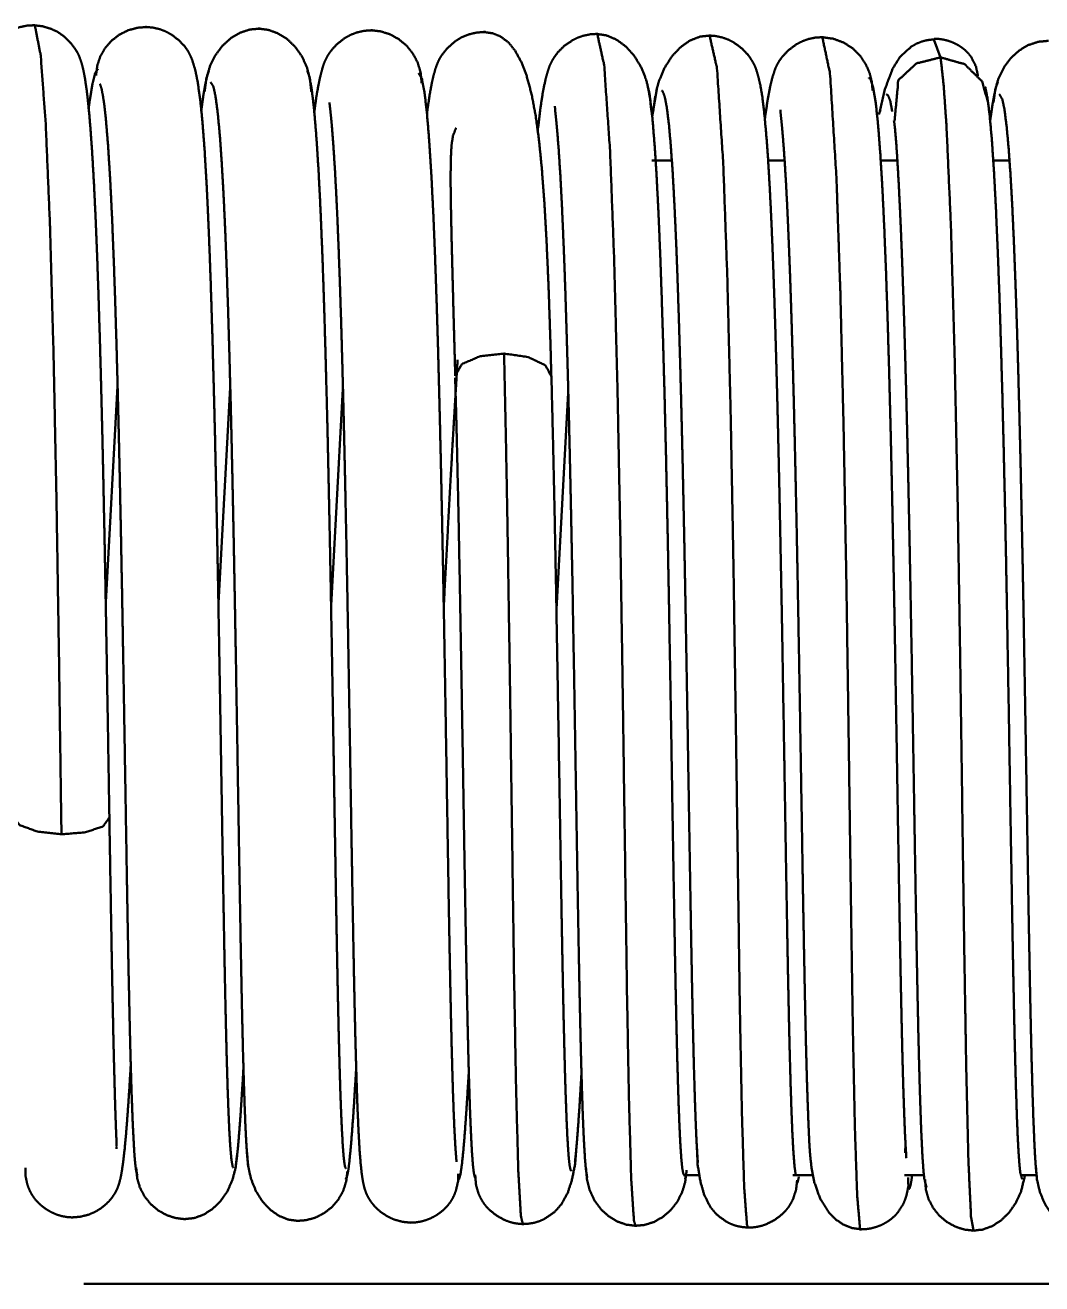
# Paper-space layout 'Layout1' of a CAD drawing. Header units: millimetres. Extents: x 69 to 348, y 30 to 269.
# Drawn here: x 195.44 to 201.75, y 243.12 to 250.94 of the extents above; entities that cross this region are included whole.
import ezdxf

# ---------------------------------------------------------------- set-up
doc = ezdxf.new("R2010")
doc.units = ezdxf.units.MM
doc.layers.add('170', color=7, linetype='Continuous', true_color=0xffffff)

psp = doc.layouts.get("Layout1")

# ---------------------------------------------------------------- linework, layer by layer
at = {"layer": '170', "color": 155, "linetype": 'Continuous', "lineweight": 50}
for p, q in [((201.1237, 250.7353), (201.0816, 250.846)), ((199.3629, 250.5503), (199.3319, 250.3677)), ((199.3499, 250.4939), (199.3373, 250.3956)), ((200.7509, 250.4046), (200.7381, 250.3806)), ((199.4536, 250.0941), (199.3292, 250.0941)), ((199.4536, 250.0941), (199.3292, 250.0941)), ((200.1544, 250.0941), (200.0523, 250.0941)), ((200.1544, 250.0941), (200.0523, 250.0941)), ((200.8551, 250.0941), (200.7515, 250.0941)), ((200.8551, 250.0941), (200.7515, 250.0941)), ((201.5508, 250.0941), (201.4497, 250.0941)), ((201.5508, 250.0941), (201.4497, 250.0941)), ((196.0114, 248.6934), (195.9375, 247.3535)), ((196.7115, 248.6857), (196.6376, 247.3466)), ((197.4115, 248.6781), (197.3372, 247.3327)), ((198.7369, 247.309), (198.811, 248.6526)), ((200.9031, 243.9327), (200.9052, 243.9881)), ((199.5266, 243.7941), (199.6281, 243.7941)), ((199.5266, 243.7941), (199.6281, 243.7941)), ((199.5367, 243.7691), (199.5438, 243.8014)), ((200.2057, 243.7941), (200.3324, 243.7941)), ((200.2057, 243.7941), (200.3324, 243.7941)), ((200.8989, 243.7941), (201.0205, 243.7941)), ((200.8989, 243.7941), (201.0205, 243.7941)), ((201.6231, 243.7941), (201.7201, 243.7941)), ((201.6231, 243.7941), (201.7201, 243.7941)), ((201.8022, 243.1199), (195.8022, 243.1199))]:
    psp.add_line(p, q, dxfattribs=at)
for points, knots in [([(195.4964, 250.935), (195.4484, 250.9322), (195.4031, 250.9228), (195.365, 250.9088), (195.3295, 250.8902), (195.2798, 250.8532), (195.2412, 250.8124), (195.2218, 250.7847), (195.2085, 250.7612), (195.2001, 250.7433), (195.1944, 250.7287), (195.1794, 250.6814), (195.1658, 250.6273), (195.1491, 250.5385), (195.1344, 250.4357), (195.1325, 250.4213)], [0, 0, 0.068253, 0.134098, 0.19171, 0.248719, 0.336845, 0.416674, 0.464732, 0.503055, 0.531141, 0.553391, 0.623983, 0.70328, 0.831667, 0.979384, 1, 1]), ([(195.9604, 246.0152), (195.9596, 246.0619), (195.9507, 246.604), (195.9408, 247.1814), (195.9354, 247.4811), (195.9296, 247.7795), (195.9234, 248.0831), (195.9168, 248.3801), (195.9096, 248.6767), (195.9019, 248.9615), (195.8934, 249.239), (195.8844, 249.4982), (195.875, 249.732), (195.8649, 249.944), (195.8555, 250.1102), (195.8455, 250.2589), (195.8365, 250.3704), (195.8268, 250.4691), (195.8182, 250.5398), (195.8089, 250.6025), (195.8011, 250.6454), (195.7919, 250.6843), (195.7845, 250.7094), (195.7756, 250.735), (195.7688, 250.7521), (195.7567, 250.7746), (195.7259, 250.8176), (195.6811, 250.8636), (195.6425, 250.8912), (195.5998, 250.9122), (195.5445, 250.9285), (195.4845, 250.9352)], [0, 0, 0.009153, 0.115421, 0.228594, 0.287355, 0.345834, 0.405364, 0.463579, 0.521732, 0.577567, 0.631985, 0.682814, 0.728668, 0.770281, 0.802897, 0.832104, 0.854024, 0.873466, 0.88743, 0.899856, 0.908406, 0.916227, 0.921363, 0.926664, 0.930288, 0.935293, 0.94565, 0.958239, 0.967544, 0.976854, 0.988171, 1, 1]), ([(195.6626, 245.911), (195.6474, 247.0037), (195.632, 247.9707), (195.6136, 248.8894), (195.5913, 249.6941), (195.5647, 250.3254), (195.5336, 250.7473), (195.4982, 250.9299), (195.4903, 250.9352)], [0, 0, 0.217067, 0.40918, 0.591702, 0.751624, 0.877139, 0.961174, 0.998122, 1, 1]), ([(196.1955, 250.924), (196.1345, 250.9192), (196.077, 250.9033), (196.0228, 250.8764), (195.974, 250.839), (195.934, 250.7932), (195.9038, 250.7407), (195.8851, 250.6837), (195.8773, 250.6218)], [0, 0, 0.125888, 0.248399, 0.37282, 0.499049, 0.624111, 0.748549, 0.871779, 1, 1]), ([(196.7313, 243.8399), (196.7264, 243.8465), (196.7191, 243.8857), (196.7121, 243.9593), (196.7061, 244.0573), (196.7003, 244.1825), (196.6953, 244.321), (196.6904, 244.4806), (196.6861, 244.6444), (196.6819, 244.8244), (196.6781, 245.0012), (196.6744, 245.1899), (196.6678, 245.556), (196.6619, 245.9049), (196.652, 246.5047), (196.6444, 246.9593), (196.6355, 247.4597), (196.63, 247.7516), (196.6241, 248.0397), (196.6169, 248.3637), (196.6092, 248.6771), (196.5999, 249.0152), (196.5899, 249.332), (196.5842, 249.4938), (196.5782, 249.6472), (196.5717, 249.7974), (196.5648, 249.9376), (196.5518, 250.1602), (196.5371, 250.3506), (196.5238, 250.478), (196.508, 250.5872), (196.4939, 250.6563), (196.4749, 250.7185), (196.4662, 250.7398), (196.4554, 250.7621), (196.4437, 250.7823), (196.426, 250.8063), (196.3915, 250.842), (196.3448, 250.8775), (196.3113, 250.8957), (196.2751, 250.9098), (196.2314, 250.9199), (196.1847, 250.9242)], [0, 0, 0.00113, 0.006625, 0.016789, 0.030303, 0.047541, 0.066614, 0.088579, 0.111122, 0.135896, 0.160228, 0.186189, 0.236563, 0.284572, 0.36711, 0.429662, 0.498524, 0.538693, 0.578339, 0.622929, 0.666058, 0.712593, 0.7562, 0.778465, 0.799589, 0.820275, 0.839585, 0.870272, 0.896545, 0.914164, 0.929342, 0.939043, 0.947998, 0.951154, 0.954569, 0.957783, 0.961891, 0.968721, 0.976786, 0.98203, 0.987382, 0.993555, 1, 1]), ([(196.8961, 250.9139), (196.832, 250.9081), (196.7712, 250.888), (196.7138, 250.8538), (196.6617, 250.8062), (196.6184, 250.7477), (196.5849, 250.6795), (196.5631, 250.6052), (196.5518, 250.5231)], [0, 0, 0.111976, 0.223408, 0.339524, 0.462339, 0.588903, 0.721137, 0.855745, 1, 1]), ([(197.2149, 250.5222), (197.2062, 250.6024), (197.1868, 250.6753), (197.1555, 250.7427), (197.1142, 250.8011), (197.0637, 250.8493), (197.0075, 250.8845), (196.9476, 250.9062), (196.8838, 250.9141)], [0, 0, 0.142418, 0.275725, 0.407097, 0.533479, 0.656748, 0.773854, 0.886516, 1, 1]), ([(197.5954, 250.9036), (197.5448, 250.9004), (197.497, 250.8898), (197.4578, 250.8746), (197.4212, 250.8543), (197.372, 250.8153), (197.335, 250.7742), (197.3186, 250.7499), (197.3074, 250.7291), (197.2929, 250.6965), (197.2843, 250.6699), (197.2722, 250.6245), (197.2604, 250.5715), (197.2465, 250.4929), (197.2341, 250.4042), (197.2331, 250.3961)], [0, 0, 0.072834, 0.143027, 0.203363, 0.263418, 0.353478, 0.432719, 0.474788, 0.508705, 0.559895, 0.600033, 0.667488, 0.745346, 0.859796, 0.988369, 1, 1]), ([(197.9003, 250.5755), (197.8936, 250.6412), (197.8758, 250.7017), (197.8464, 250.758), (197.807, 250.8072), (197.7585, 250.848), (197.7043, 250.8781), (197.6464, 250.8967), (197.5847, 250.9038)], [0, 0, 0.131149, 0.256205, 0.382177, 0.507461, 0.633148, 0.756112, 0.876721, 1, 1]), ([(198.2961, 250.8932), (198.2413, 250.8893), (198.1902, 250.8772), (198.1489, 250.86), (198.111, 250.8371), (198.0618, 250.7943), (198.0266, 250.7518), (198.0115, 250.7274), (198.0021, 250.7074), (197.9929, 250.685), (197.9857, 250.6642), (197.9737, 250.6216), (197.9629, 250.5739), (197.9498, 250.5023), (197.9377, 250.421), (197.9332, 250.3867)], [0, 0, 0.078801, 0.154214, 0.218424, 0.282065, 0.375658, 0.454819, 0.496093, 0.527762, 0.562592, 0.59416, 0.657687, 0.727867, 0.832379, 0.950371, 1, 1]), ([(198.7054, 248.7533), (198.7022, 248.8845), (198.6986, 249.0118), (198.6883, 249.314), (198.676, 249.5927), (198.6627, 249.8278), (198.6467, 250.0438), (198.629, 250.2209), (198.607, 250.3804), (198.5827, 250.5076), (198.5525, 250.6198), (198.5199, 250.7049), (198.4801, 250.7774), (198.4393, 250.8282), (198.3896, 250.8658), (198.3403, 250.8848), (198.2837, 250.8934)], [0, 0, 0.057375, 0.113001, 0.245183, 0.367081, 0.470007, 0.564654, 0.642453, 0.712818, 0.769409, 0.820204, 0.86005, 0.89617, 0.92465, 0.951919, 0.975004, 1, 1]), ([(198.995, 250.8811), (198.9499, 250.8788), (198.907, 250.8705), (198.8705, 250.8579), (198.8361, 250.8411), (198.7863, 250.8067), (198.7464, 250.7671), (198.7245, 250.7376), (198.7089, 250.7114), (198.6961, 250.6853), (198.6888, 250.6648), (198.6791, 250.6336), (198.6697, 250.5992), (198.6524, 250.516), (198.6381, 250.4204), (198.6205, 250.276)], [0, 0, 0.056686, 0.111567, 0.160133, 0.208214, 0.284282, 0.354848, 0.401035, 0.439317, 0.475831, 0.50316, 0.544269, 0.589002, 0.695723, 0.81714, 1, 1]), ([(199.3263, 250.4077), (199.3163, 250.5054), (199.2956, 250.5937), (199.263, 250.6751), (199.2203, 250.7451), (199.1683, 250.8028), (199.1108, 250.8451), (199.0492, 250.8714), (198.9839, 250.8813)], [0, 0, 0.153304, 0.294887, 0.431759, 0.559736, 0.680933, 0.792488, 0.896927, 1, 1]), ([(199.2284, 243.4798), (199.2186, 243.5128), (199.2018, 243.7726), (199.1877, 244.2646), (199.1751, 244.9539), (199.1499, 246.7415), (199.1351, 247.7113), (199.1173, 248.6436), (199.0959, 249.478), (199.0704, 250.155), (199.0337, 250.6874), (198.9909, 250.8809)], [0, 0, 0.004643, 0.039778, 0.106203, 0.199228, 0.440476, 0.57135, 0.697189, 0.809814, 0.901233, 0.973253, 1, 1]), ([(199.6956, 250.871), (199.6299, 250.8642), (199.5673, 250.84), (199.5083, 250.7989), (199.4544, 250.7415), (199.4093, 250.6707), (199.374, 250.5876), (199.3568, 250.5268)], [0, 0, 0.126833, 0.255458, 0.393481, 0.544619, 0.705539, 0.878751, 1, 1]), ([(200.2232, 243.7969), (200.2161, 243.8508), (200.2093, 243.9369), (200.2033, 244.0478), (200.1976, 244.1859), (200.1925, 244.3386), (200.1876, 244.5127), (200.1831, 244.6934), (200.1788, 244.891), (200.1748, 245.0886), (200.1709, 245.2987), (200.1636, 245.715), (200.1569, 246.1219), (200.1506, 246.5067), (200.1392, 247.1769), (200.1345, 247.4334), (200.1251, 247.9145), (200.1203, 248.1373), (200.1146, 248.3888), (200.1086, 248.6333), (200.1014, 248.9003), (200.0937, 249.1547), (200.0846, 249.4217), (200.0748, 249.6676), (200.0635, 249.9061), (200.0512, 250.1148), (200.0396, 250.2697), (200.027, 250.4023), (200.0163, 250.4895), (200.0032, 250.5662), (199.9919, 250.6146), (199.9785, 250.6591), (199.973, 250.6739), (199.9647, 250.6922), (199.9499, 250.7188), (199.9286, 250.7496), (199.8898, 250.7904), (199.841, 250.8265), (199.8072, 250.8443), (199.7709, 250.858), (199.7284, 250.8675), (199.6835, 250.8713)], [0, 0, 0.007496, 0.019389, 0.034691, 0.053744, 0.074797, 0.098792, 0.123692, 0.150928, 0.178161, 0.207113, 0.264473, 0.320553, 0.37357, 0.465931, 0.501275, 0.56757, 0.598273, 0.632937, 0.66664, 0.703435, 0.738513, 0.775323, 0.809218, 0.842119, 0.870922, 0.892333, 0.910675, 0.922787, 0.933509, 0.940351, 0.946753, 0.948936, 0.951702, 0.9559, 0.961055, 0.968813, 0.97718, 0.982446, 0.987779, 0.993787, 1, 1]), ([(199.9283, 243.4688), (199.9207, 243.4882), (199.9036, 243.7183), (199.8892, 244.1835), (199.8764, 244.8508), (199.8514, 246.6149), (199.8369, 247.5844), (199.8195, 248.5248), (199.7986, 249.3745), (199.7735, 250.0731), (199.7346, 250.6674), (199.6885, 250.8712)], [0, 0, 0.002807, 0.033936, 0.096733, 0.186776, 0.424789, 0.555602, 0.682485, 0.797153, 0.891467, 0.971813, 1, 1]), ([(200.3948, 250.861), (200.3469, 250.8582), (200.3015, 250.8488), (200.2634, 250.8349), (200.2279, 250.8163), (200.1783, 250.7795), (200.1397, 250.7387), (200.1206, 250.7114), (200.1074, 250.6881), (200.099, 250.6706), (200.0934, 250.6563), (200.0786, 250.6097), (200.0653, 250.5566), (200.0487, 250.4687), (200.0341, 250.367), (200.0318, 250.3485)], [0, 0, 0.068373, 0.134424, 0.192064, 0.249202, 0.337081, 0.417011, 0.46456, 0.502587, 0.530274, 0.552083, 0.621749, 0.699798, 0.827158, 0.973444, 1, 1]), ([(200.7011, 250.5288), (200.6964, 250.5835), (200.6833, 250.6364), (200.66, 250.6912), (200.6267, 250.7422), (200.5798, 250.7894), (200.524, 250.826), (200.4578, 250.8506), (200.3839, 250.8612)], [0, 0, 0.10785, 0.215193, 0.33234, 0.452187, 0.58289, 0.714295, 0.853151, 1, 1]), ([(200.6278, 243.4579), (200.6229, 243.4673), (200.6054, 243.6674), (200.5907, 244.1054), (200.5778, 244.7501), (200.5656, 245.5646), (200.5529, 246.4889), (200.5387, 247.4572), (200.5217, 248.4046), (200.5012, 249.2688), (200.4767, 249.9884), (200.4366, 250.6357), (200.3888, 250.8612)], [0, 0, 0.001426, 0.028529, 0.087647, 0.174633, 0.284518, 0.409217, 0.539858, 0.667681, 0.784295, 0.881423, 0.96891, 1, 1]), ([(201.0873, 250.8459), (201.0678, 250.8453), (201.0499, 250.8435), (201.0306, 250.8401), (201.0132, 250.8356), (200.9746, 250.8207), (200.9434, 250.8032), (200.8723, 250.7396), (200.8258, 250.6648), (200.7777, 250.5374), (200.7435, 250.3908), (200.7422, 250.3841)], [0, 0, 0.030964, 0.059543, 0.09077, 0.119295, 0.185097, 0.241906, 0.393475, 0.533435, 0.74983, 0.989157, 1, 1]), ([(201.3558, 250.6208), (201.3554, 250.624), (201.3429, 250.6797), (201.3135, 250.7378), (201.296, 250.7599), (201.273, 250.7823), (201.2613, 250.7919), (201.2481, 250.8013), (201.2348, 250.8097), (201.2201, 250.8178), (201.2053, 250.825), (201.1895, 250.8316), (201.1731, 250.8373), (201.1563, 250.8421), (201.1386, 250.846), (201.1211, 250.8488), (201.1024, 250.8506), (201.0841, 250.8511)], [0, 0, 0.008285, 0.154299, 0.320834, 0.392788, 0.475007, 0.513726, 0.555262, 0.595542, 0.63831, 0.68045, 0.724302, 0.768546, 0.813248, 0.859608, 0.905121, 0.953191, 1, 1]), ([(201.7947, 250.8381), (201.7308, 250.8322), (201.6701, 250.8123), (201.613, 250.7789), (201.5611, 250.7323), (201.518, 250.6753), (201.4847, 250.6087), (201.4631, 250.5362), (201.452, 250.4559)], [0, 0, 0.113314, 0.2259, 0.342758, 0.465837, 0.592033, 0.723466, 0.857, 1, 1]), ([(201.1237, 250.7353), (201.1236, 250.7353), (200.9736, 250.6976), (200.8613, 250.594), (200.8379, 250.3426)], [0, 0, 0.000111, 0.276352, 0.549182, 1, 1]), ([(201.417, 250.46), (201.3809, 250.5861), (201.2723, 250.6931), (201.1237, 250.7353)], [0, 0, 0.299496, 0.647339, 1, 1]), ([(201.1237, 250.7353), (201.1429, 250.559), (201.1605, 250.3039), (201.1876, 249.6898), (201.2103, 248.902), (201.2293, 247.9964), (201.2449, 247.0311), (201.2707, 245.1881), (201.2831, 244.4421), (201.2966, 243.879), (201.3124, 243.5389), (201.3279, 243.4497)], [0, 0, 0.02433, 0.059406, 0.143718, 0.251818, 0.376055, 0.508474, 0.761293, 0.863629, 0.940882, 0.98758, 1, 1]), ([(195.8907, 250.6643), (195.871, 250.6361), (195.8548, 250.5697), (195.8382, 250.4661), (195.8321, 250.4203)], [0, 0, 0.135345, 0.404638, 0.818182, 1, 1]), ([(196.578, 250.6493), (196.5669, 250.616), (196.5555, 250.5651), (196.5445, 250.5004), (196.5333, 250.4201), (196.5312, 250.4036)], [0, 0, 0.140161, 0.34804, 0.610329, 0.933634, 1, 1]), ([(197.4291, 243.8355), (197.4239, 243.8486), (197.4189, 243.8779), (197.4145, 243.9203), (197.4102, 243.9768), (197.4028, 244.1127), (197.3958, 244.2902), (197.3901, 244.4737), (197.3847, 244.6849), (197.3803, 244.8807), (197.3759, 245.0934), (197.3725, 245.2748), (197.3665, 245.6127), (197.3621, 245.8718), (197.3581, 246.116), (197.3528, 246.4432), (197.3454, 246.883), (197.3357, 247.4345), (197.3299, 247.7354), (197.3227, 248.0843), (197.3151, 248.424), (197.3056, 248.7994), (197.2954, 249.1528), (197.2895, 249.3355), (197.2833, 249.5091), (197.2764, 249.682), (197.2692, 249.8427), (197.2614, 249.9981), (197.2531, 250.1382), (197.244, 250.269), (197.2346, 250.3819), (197.2243, 250.4807), (197.2136, 250.5584), (197.202, 250.6163), (197.19, 250.6504)], [0, 0, 0.002065, 0.006422, 0.012678, 0.020971, 0.040919, 0.066946, 0.093853, 0.124804, 0.153507, 0.184682, 0.211269, 0.260797, 0.298771, 0.33455, 0.382502, 0.446955, 0.527787, 0.571881, 0.623021, 0.672818, 0.727847, 0.779643, 0.806436, 0.831892, 0.857246, 0.880811, 0.903621, 0.924184, 0.9434, 0.959993, 0.974556, 0.986043, 0.994702, 1, 1]), ([(195.9018, 250.5708), (195.9113, 250.5417), (195.9206, 250.4958), (195.9292, 250.4365), (195.9375, 250.3621), (195.9523, 250.1865), (195.9661, 249.9625), (195.9777, 249.7234), (195.9885, 249.4512), (195.9975, 249.1866), (196.0059, 248.9025), (196.0128, 248.6434), (196.0193, 248.374), (196.0246, 248.1406), (196.0296, 247.9023), (196.0335, 247.7063), (196.0402, 247.353), (196.046, 247.0216), (196.0527, 246.6282), (196.0604, 246.1567), (196.0693, 245.6258), (196.074, 245.3571), (196.0794, 245.0692), (196.085, 244.805), (196.0914, 244.539), (196.0981, 244.3096), (196.1061, 244.0999), (196.1146, 243.9417), (196.1195, 243.8793), (196.1246, 243.8335), (196.1302, 243.8041), (196.1361, 243.7935)], [0, 0, 0.004513, 0.011399, 0.020238, 0.031262, 0.057238, 0.0903, 0.125575, 0.165721, 0.204737, 0.246617, 0.284799, 0.324516, 0.358909, 0.394036, 0.42292, 0.474989, 0.523828, 0.581805, 0.651293, 0.72954, 0.76913, 0.81156, 0.850501, 0.88971, 0.923521, 0.954456, 0.977791, 0.987023, 0.993808, 0.998221, 1, 1]), ([(196.5881, 250.5819), (196.6059, 250.556), (196.6197, 250.4935), (196.6329, 250.3951), (196.6453, 250.2646), (196.6571, 250.102), (196.6681, 249.9113), (196.6785, 249.6918), (196.6882, 249.4487), (196.6972, 249.1826), (196.7056, 248.9004), (196.7135, 248.6019), (196.7209, 248.2946), (196.7278, 247.9769), (196.7342, 247.657), (196.7402, 247.3328), (196.7459, 247.0119), (196.7565, 246.3823), (196.7662, 245.7895), (196.7756, 245.2521), (196.7803, 245.0087), (196.7849, 244.7875), (196.7897, 244.5858), (196.7946, 244.4074), (196.7996, 244.2501), (196.8048, 244.1166), (196.8102, 244.0055), (196.8158, 243.9191), (196.8217, 243.8551)], [0, 0, 0.00465, 0.014158, 0.028888, 0.048338, 0.07254, 0.100886, 0.133501, 0.169601, 0.209113, 0.251016, 0.295322, 0.340944, 0.388101, 0.435585, 0.483715, 0.531343, 0.62478, 0.712774, 0.792537, 0.828662, 0.861505, 0.891444, 0.917927, 0.941286, 0.961112, 0.97762, 0.990466, 1, 1]), ([(198.1169, 243.8772), (198.1123, 243.9311), (198.1078, 243.9992), (198.1033, 244.0867), (198.0989, 244.1897), (198.0945, 244.314), (198.0903, 244.4543), (198.0859, 244.6179), (198.0817, 244.7979), (198.0774, 245.0032), (198.0731, 245.2237), (198.0687, 245.4692), (198.0596, 246.0085), (198.0497, 246.6094), (198.0386, 247.2558), (198.0325, 247.5861), (198.0257, 247.9261), (198.0186, 248.2587), (198.0106, 248.5932), (198.0022, 248.9131), (197.9928, 249.2251), (197.9828, 249.5136), (197.9716, 249.7825), (197.9597, 250.0184), (197.9465, 250.2252), (197.9326, 250.3922), (197.9173, 250.5214), (197.9012, 250.6036), (197.8805, 250.6369)], [0, 0, 0.007993, 0.018079, 0.031018, 0.046236, 0.064609, 0.08533, 0.109506, 0.136098, 0.166414, 0.198988, 0.235246, 0.314903, 0.403647, 0.499118, 0.547916, 0.598129, 0.647256, 0.696673, 0.743928, 0.790034, 0.832652, 0.8724, 0.907281, 0.93789, 0.962637, 0.981842, 0.99421, 1, 1]), ([(200.9109, 243.9002), (200.9065, 243.972), (200.9022, 244.0575), (200.8979, 244.1629), (200.8937, 244.2831), (200.8895, 244.4248), (200.8854, 244.5818), (200.8812, 244.762), (200.877, 244.9575), (200.8727, 245.1776), (200.8685, 245.4115), (200.8596, 245.9379), (200.8499, 246.5256), (200.8391, 247.1593), (200.833, 247.4905), (200.8265, 247.8187), (200.8194, 248.1537), (200.8118, 248.4788), (200.8034, 248.803), (200.7944, 249.1098), (200.7845, 249.4057), (200.7738, 249.6752), (200.762, 249.9221), (200.7493, 250.1337), (200.7355, 250.3137), (200.7208, 250.4524), (200.7047, 250.5508), (200.6879, 250.6012), (200.6777, 250.6075)], [0, 0, 0.010702, 0.023444, 0.039134, 0.05703, 0.078129, 0.101484, 0.128308, 0.1574, 0.190162, 0.224971, 0.303301, 0.390762, 0.485062, 0.534351, 0.583193, 0.633063, 0.681446, 0.729689, 0.775366, 0.819415, 0.859547, 0.896324, 0.927866, 0.954734, 0.975478, 0.990317, 0.998223, 1, 1]), ([(201.4793, 250.5799), (201.4682, 250.5511), (201.4569, 250.5042), (201.4459, 250.4425), (201.4347, 250.3649), (201.431, 250.3358)], [0, 0, 0.123553, 0.317107, 0.568125, 0.882562, 1, 1]), ([(199.531, 243.7941), (199.5245, 243.8063), (199.5186, 243.8412), (199.513, 243.8985), (199.5075, 243.9803), (199.5022, 244.0841), (199.4971, 244.2127), (199.4922, 244.3624), (199.4873, 244.5368), (199.4826, 244.7313), (199.4779, 244.9503), (199.4732, 245.1877), (199.4685, 245.4487), (199.4588, 246.0208), (199.4485, 246.6483), (199.4371, 247.3105), (199.4308, 247.6451), (199.424, 247.9826), (199.4168, 248.3119), (199.4089, 248.6375), (199.4004, 248.9479), (199.3913, 249.2463), (199.3815, 249.5223), (199.3708, 249.777), (199.3594, 250.0011), (199.347, 250.1953), (199.3339, 250.3525), (199.3197, 250.4741), (199.3049, 250.5561)], [0, 0, 0.002033, 0.007266, 0.015777, 0.027886, 0.043243, 0.062253, 0.084371, 0.110142, 0.138886, 0.171235, 0.206316, 0.24488, 0.329397, 0.422103, 0.519926, 0.56936, 0.619234, 0.667889, 0.715994, 0.761854, 0.805962, 0.84676, 0.884416, 0.917564, 0.946302, 0.969601, 0.987681, 1, 1]), ([(199.3889, 250.5294), (199.3955, 250.5266), (199.4096, 250.4932), (199.4231, 250.4234), (199.4359, 250.3203), (199.448, 250.1841), (199.4595, 250.0183), (199.4702, 249.8222), (199.4803, 249.6003), (199.4898, 249.3532), (199.4985, 249.0874), (199.5068, 248.8031), (199.5145, 248.5072), (199.5217, 248.1987), (199.5284, 247.8852), (199.5348, 247.5648), (199.5407, 247.2452), (199.5516, 246.6105), (199.5615, 246.0033), (199.571, 245.4431), (199.5756, 245.1853), (199.5802, 244.9481), (199.5849, 244.7288), (199.5896, 244.5318), (199.5945, 244.3547), (199.5995, 244.2008), (199.6046, 244.0683), (199.61, 243.9602), (199.6155, 243.8737)], [0, 0, 0.001078, 0.006517, 0.017174, 0.032751, 0.05326, 0.07818, 0.107639, 0.14095, 0.178026, 0.217909, 0.260566, 0.304949, 0.351236, 0.398256, 0.446316, 0.494257, 0.589443, 0.680513, 0.764537, 0.803202, 0.838789, 0.871679, 0.901232, 0.927793, 0.950895, 0.970774, 0.987006, 1, 1]), ([(200.7883, 250.5046), (200.7975, 250.4989), (200.8106, 250.4647), (200.8232, 250.3997)], [0, 0, 0.095398, 0.417518, 1, 1]), ([(201.4162, 250.4603), (201.4133, 250.4845), (201.4104, 250.5059), (201.4011, 250.5526)], [0, 0, 0.261152, 0.491502, 1, 1]), ([(201.6303, 243.7692), (201.619, 243.8071), (201.6132, 243.8614), (201.6077, 243.9391), (201.6023, 244.0426), (201.5972, 244.1686), (201.5922, 244.3205), (201.5873, 244.4935), (201.5825, 244.6916), (201.5778, 244.9095), (201.573, 245.1517), (201.5683, 245.4113), (201.5584, 245.9894), (201.5479, 246.6259), (201.5362, 247.2982), (201.5297, 247.6418), (201.5228, 247.9805), (201.5152, 248.3184), (201.5071, 248.6439), (201.4982, 248.9614), (201.4888, 249.2594), (201.4784, 249.5407), (201.4674, 249.795), (201.4554, 250.0227), (201.4426, 250.215), (201.4287, 250.3722), (201.414, 250.4897)], [0, 0, 0.00588, 0.013995, 0.025568, 0.040978, 0.059735, 0.082321, 0.108044, 0.137513, 0.169912, 0.205917, 0.244522, 0.330476, 0.4251, 0.525066, 0.57615, 0.626509, 0.67676, 0.725158, 0.772375, 0.816699, 0.858549, 0.896387, 0.930291, 0.958938, 0.982392, 1, 1]), ([(201.487, 250.5078), (201.5066, 250.4766), (201.5204, 250.4109), (201.5335, 250.3098), (201.5459, 250.1763), (201.5576, 250.0098), (201.5686, 249.8141), (201.5789, 249.5899), (201.5884, 249.3432), (201.5975, 249.0745), (201.6058, 248.7908), (201.6137, 248.491), (201.621, 248.1829), (201.6278, 247.8644), (201.6342, 247.5435), (201.6402, 247.2187), (201.6512, 246.5779), (201.6613, 245.9653), (201.6708, 245.4015), (201.6754, 245.145), (201.6801, 244.9051), (201.6848, 244.6866), (201.6896, 244.4873), (201.6945, 244.311), (201.6996, 244.1555), (201.7048, 244.0242), (201.7102, 243.9158), (201.7159, 243.833), (201.7218, 243.7734)], [0, 0, 0.005465, 0.015411, 0.030533, 0.0504, 0.075142, 0.104199, 0.137473, 0.174071, 0.213915, 0.255994, 0.300448, 0.346138, 0.393351, 0.440934, 0.489095, 0.584087, 0.67492, 0.758499, 0.796531, 0.832103, 0.864502, 0.894045, 0.920195, 0.943256, 0.962734, 0.978823, 0.991123, 1, 1]), ([(197.3286, 250.4547), (197.3283, 250.4467), (197.3299, 250.4307), (197.3327, 250.4073), (197.3368, 250.3681), (197.3414, 250.3193), (197.3473, 250.2472), (197.3535, 250.1621), (197.3609, 250.0457), (197.3682, 249.9128), (197.3764, 249.7397), (197.3844, 249.5469), (197.3923, 249.33), (197.3998, 249.0965), (197.4063, 248.8708), (197.4125, 248.6349), (197.4178, 248.4143), (197.4229, 248.1876), (197.4273, 247.9815), (197.4352, 247.5869), (197.444, 247.1053), (197.4535, 246.544), (197.4635, 245.9349), (197.4692, 245.6022), (197.476, 245.2272), (197.4798, 245.0323), (197.4837, 244.8483), (197.4881, 244.6598), (197.4927, 244.4868), (197.4974, 244.3317), (197.5024, 244.1923), (197.5085, 244.0559), (197.5154, 243.9391), (197.5216, 243.8625), (197.5288, 243.7971), (197.5348, 243.7574), (197.5431, 243.7203), (197.5482, 243.703), (197.5549, 243.6845), (197.5576, 243.6781), (197.5614, 243.6699), (197.5667, 243.6596), (197.5737, 243.6473), (197.5861, 243.6286), (197.601, 243.6095), (197.624, 243.5852), (197.6502, 243.563), (197.6872, 243.5387), (197.7276, 243.5197), (197.7792, 243.5052), (197.8343, 243.4995)], [0, 0, 0.001114, 0.003377, 0.006669, 0.012195, 0.019067, 0.029214, 0.041175, 0.057531, 0.076204, 0.100503, 0.12755, 0.157991, 0.19075, 0.222401, 0.255494, 0.286428, 0.318231, 0.347128, 0.402465, 0.470008, 0.548723, 0.634143, 0.680795, 0.733388, 0.760722, 0.786529, 0.81296, 0.837225, 0.85899, 0.878543, 0.897688, 0.914089, 0.924874, 0.934099, 0.939729, 0.945052, 0.947589, 0.95035, 0.951318, 0.952584, 0.954212, 0.956198, 0.959339, 0.962742, 0.967427, 0.972249, 0.978455, 0.984711, 0.992223, 1, 1]), ([(198.7279, 250.4318), (198.7297, 250.4029), (198.735, 250.352), (198.742, 250.2797), (198.7518, 250.156), (198.7616, 250.0015), (198.7726, 249.7903), (198.7831, 249.5461), (198.7921, 249.2979), (198.8006, 249.029), (198.8079, 248.7737), (198.8147, 248.5059), (198.8205, 248.2627), (198.826, 248.0128), (198.8305, 247.7931), (198.8349, 247.5706), (198.8443, 247.0507), (198.8556, 246.3813), (198.8618, 246.0014), (198.8685, 245.6026), (198.8757, 245.1981), (198.8796, 244.9954), (198.8836, 244.8055), (198.8879, 244.616), (198.8924, 244.4434), (198.8973, 244.2779), (198.9024, 244.1335), (198.9082, 244.0042), (198.9142, 243.902), (198.921, 243.8251), (198.9283, 243.7802)], [0, 0, 0.00435, 0.012046, 0.022952, 0.041593, 0.06485, 0.096625, 0.133354, 0.17066, 0.211089, 0.249458, 0.2897, 0.326247, 0.363808, 0.396817, 0.430261, 0.508374, 0.608957, 0.666044, 0.725964, 0.78674, 0.817201, 0.845747, 0.874217, 0.900166, 0.925043, 0.946742, 0.966186, 0.981564, 0.993168, 1, 1]), ([(200.1291, 250.409), (200.1286, 250.4029), (200.1296, 250.3903), (200.1316, 250.3721), (200.1349, 250.3416), (200.1386, 250.3036), (200.1434, 250.2481), (200.1486, 250.1826), (200.1548, 250.0939), (200.1611, 249.9925), (200.1682, 249.8614), (200.1752, 249.7151), (200.1826, 249.5385), (200.1898, 249.3465), (200.1962, 249.1528), (200.2024, 248.9483), (200.2078, 248.7515), (200.2131, 248.5474), (200.2217, 248.1785), (200.2299, 247.795), (200.2359, 247.4829), (200.2461, 246.9139), (200.2551, 246.3774), (200.2649, 245.7824), (200.27, 245.4793), (200.2758, 245.1613), (200.2815, 244.8676), (200.2871, 244.617), (200.2931, 244.3916), (200.2992, 244.2095), (200.3054, 244.0521), (200.3086, 243.9867), (200.313, 243.9212), (200.3221, 243.8379), (200.3389, 243.7518), (200.3752, 243.6497), (200.4305, 243.5615), (200.4716, 243.52), (200.5181, 243.4881), (200.5735, 243.4663), (200.634, 243.4578)], [0, 0, 0.000861, 0.002641, 0.005226, 0.009529, 0.014906, 0.022741, 0.03197, 0.044486, 0.058765, 0.077228, 0.097833, 0.122691, 0.149712, 0.176968, 0.205731, 0.233418, 0.262139, 0.314024, 0.367968, 0.411874, 0.491894, 0.567365, 0.651046, 0.693679, 0.738403, 0.779715, 0.814965, 0.846676, 0.8723, 0.894451, 0.903659, 0.912892, 0.924679, 0.937011, 0.952247, 0.966886, 0.97511, 0.983035, 0.991405, 1, 1]), ([(200.8337, 250.342), (200.836, 250.3296), (200.8383, 250.3129), (200.8471, 250.2173), (200.8563, 250.0784), (200.8655, 249.9124), (200.8746, 249.72), (200.8835, 249.5005), (200.8922, 249.2568), (200.9004, 248.9941), (200.9083, 248.7136), (200.9157, 248.4224), (200.9228, 248.119), (200.9288, 247.8316), (200.9346, 247.5387), (200.9442, 247.0079), (200.9521, 246.5416), (200.9586, 246.1467), (200.9639, 245.8242), (200.9703, 245.4499), (200.9749, 245.1918), (200.9796, 244.9496), (200.9825, 244.8081), (200.9855, 244.6738), (200.9889, 244.5309), (200.9925, 244.398), (200.9965, 244.2622), (201.0006, 244.14), (201.0054, 244.0219), (201.0104, 243.9221), (201.0161, 243.8353), (201.0221, 243.7725), (201.036, 243.7204)], [0, 0, 0.001902, 0.004449, 0.018933, 0.039939, 0.065027, 0.094092, 0.127228, 0.164037, 0.203691, 0.24603, 0.289979, 0.335782, 0.379159, 0.423359, 0.503476, 0.573845, 0.633434, 0.682113, 0.738589, 0.777549, 0.814102, 0.835457, 0.855729, 0.877291, 0.897351, 0.917855, 0.936305, 0.954145, 0.969217, 0.982339, 0.991861, 1, 1]), ([(198.1145, 250.2977), (198.0946, 250.2498), (198.0858, 250.1893), (198.0813, 250.1098), (198.0797, 249.9893), (198.0812, 249.8428), (198.0854, 249.6385), (198.0913, 249.4038), (198.0993, 249.0992), (198.1087, 248.7583)], [0, 0, 0.033538, 0.073132, 0.124676, 0.202763, 0.297619, 0.429932, 0.581886, 0.779204, 1, 1]), ([(198.1233, 248.8582), (198.0797, 248.12), (198.037, 247.3201)], [0, 0, 0.48003, 1, 1]), ([(198.4119, 248.8959), (198.4119, 248.8959), (198.2619, 248.8792), (198.1499, 248.8307), (198.1086, 248.7577)], [0, 0, 0.000058, 0.422994, 0.764998, 1, 1]), ([(198.7061, 248.7533), (198.6694, 248.8229), (198.5607, 248.8747), (198.4119, 248.8959)], [0, 0, 0.225217, 0.569951, 1, 1]), ([(198.5286, 243.4908), (198.5165, 243.5411), (198.5001, 243.8303), (198.4862, 244.3486), (198.4737, 245.0592), (198.4483, 246.8687), (198.4332, 247.8375), (198.4232, 248.3802), (198.4119, 248.8959)], [0, 0, 0.009551, 0.063124, 0.159005, 0.290424, 0.625073, 0.804246, 0.904613, 1, 1]), ([(198.1082, 248.7445), (198.1132, 248.5698), (198.1179, 248.3887), (198.1278, 247.9529), (198.1366, 247.4961), (198.153, 246.5577), (198.168, 245.6463), (198.1755, 245.2264), (198.1792, 245.0296), (198.1831, 244.8444), (198.187, 244.6697), (198.191, 244.5084), (198.1952, 244.3596), (198.1995, 244.2259), (198.204, 244.107), (198.2087, 244.0049), (198.2136, 243.92), (198.2188, 243.854), (198.2243, 243.8075), (198.2301, 243.7813), (198.235, 243.7749)], [0, 0, 0.03514, 0.071575, 0.159213, 0.251072, 0.439759, 0.623022, 0.707467, 0.747043, 0.78428, 0.819423, 0.851862, 0.881796, 0.908687, 0.932613, 0.953148, 0.970262, 0.983569, 0.992977, 0.998369, 1, 1]), ([(198.8298, 243.8208), (198.8255, 243.8258), (198.82, 243.8497), (198.8147, 243.8934), (198.8098, 243.9561), (198.805, 244.0373), (198.8005, 244.1352), (198.7962, 244.2497), (198.792, 244.3788), (198.788, 244.5228), (198.7841, 244.6793), (198.7802, 244.8491), (198.7765, 245.0294), (198.7728, 245.2214), (198.7692, 245.4221), (198.7619, 245.8482), (198.7508, 246.5251), (198.7347, 247.4547), (198.7259, 247.9099), (198.7164, 248.3405), (198.7061, 248.7572)], [0, 0, 0.001329, 0.006297, 0.015206, 0.02794, 0.044399, 0.064244, 0.087427, 0.113578, 0.142736, 0.174427, 0.208799, 0.245312, 0.284172, 0.324806, 0.411076, 0.548096, 0.736284, 0.828455, 0.915637, 1, 1]), ([(195.6626, 245.911), (195.6626, 245.911), (195.5131, 245.928), (195.4023, 245.9685), (195.3629, 246.0225)], [0, 0, 0.000123, 0.448789, 0.800509, 1, 1]), ([(195.9603, 246.0151), (195.9218, 245.9607), (195.8118, 245.9235), (195.6626, 245.911)], [0, 0, 0.200407, 0.54965, 1, 1]), ([(196.0048, 243.9588), (196.0056, 243.9738), (196.004, 244.0175), (196.0012, 244.0852), (195.9992, 244.1413), (195.997, 244.2062), (195.9944, 244.2923), (195.9917, 244.3894), (195.9885, 244.5127), (195.9853, 244.6491), (195.9817, 244.8168), (195.978, 244.9996), (195.9739, 245.2189), (195.9651, 245.7257), (195.9603, 246.014)], [0, 0, 0.007311, 0.02858, 0.06151, 0.088848, 0.120439, 0.162329, 0.209567, 0.269586, 0.335949, 0.417536, 0.506463, 0.613178, 0.85976, 1, 1]), ([(195.7233, 243.5321), (195.7787, 243.5362), (195.8306, 243.5491), (195.8715, 243.5669), (195.9092, 243.59), (195.9362, 243.6115), (195.9598, 243.635), (195.9755, 243.6539), (195.9884, 243.6721), (195.9958, 243.6842), (196.0015, 243.6946), (196.0088, 243.7095), (196.013, 243.7201), (196.0173, 243.7323), (196.0214, 243.7449), (196.0309, 243.7817), (196.0379, 243.8205), (196.0469, 243.8836), (196.0553, 243.9578), (196.0655, 244.0696), (196.0754, 244.2003), (196.0843, 244.3335), (196.0934, 244.4822), (196.0935, 244.4836)], [0, 0, 0.048848, 0.095943, 0.135269, 0.174197, 0.204514, 0.233918, 0.255502, 0.275139, 0.287651, 0.298045, 0.312663, 0.322686, 0.334134, 0.345794, 0.379194, 0.413912, 0.470103, 0.535798, 0.63468, 0.750024, 0.867576, 0.998724, 1, 1]), ([(196.7442, 243.8429), (196.7503, 243.8858), (196.7567, 243.9433), (196.7636, 244.0198), (196.7709, 244.1121), (196.7789, 244.2257), (196.7872, 244.356), (196.7931, 244.4564)], [0, 0, 0.070441, 0.164354, 0.289105, 0.439595, 0.624623, 0.836692, 1, 1]), ([(197.4284, 243.7697), (197.4392, 243.7958), (197.4452, 243.8305), (197.4513, 243.8794), (197.463, 244.0019), (197.4754, 244.167), (197.4933, 244.4519)], [0, 0, 0.041151, 0.092448, 0.164192, 0.343301, 0.584403, 1, 1]), ([(198.1295, 243.7666), (198.132, 243.7679), (198.1409, 243.7968), (198.1504, 243.8622), (198.1597, 243.9541), (198.1695, 244.0747), (198.179, 244.2101), (198.1889, 244.368), (198.1929, 244.4353)], [0, 0, 0.004212, 0.049059, 0.147194, 0.284151, 0.463826, 0.665121, 0.900007, 1, 1]), ([(198.8524, 243.8757), (198.8589, 243.9384), (198.8656, 244.0153), (198.8729, 244.1118), (198.8805, 244.2241), (198.8927, 244.4223)], [0, 0, 0.114908, 0.255844, 0.432472, 0.637729, 1, 1]), ([(196.4232, 243.5212), (196.4854, 243.5278), (196.5443, 243.5487), (196.5997, 243.5837), (196.65, 243.6322), (196.6915, 243.6916), (196.7234, 243.7608), (196.7436, 243.8359), (196.7534, 243.9191)], [0, 0, 0.109571, 0.219063, 0.334048, 0.456484, 0.583453, 0.71687, 0.853295, 1, 1]), ([(196.8151, 243.9383), (196.8225, 243.85), (196.8406, 243.7699), (196.8706, 243.6961), (196.9105, 243.6324), (196.9595, 243.5801), (197.0141, 243.5418), (197.0725, 243.5184), (197.1347, 243.5102)], [0, 0, 0.150335, 0.289553, 0.424679, 0.552144, 0.67378, 0.786846, 0.893626, 1, 1]), ([(198.523, 243.491), (198.5614, 243.493), (198.5957, 243.4982), (198.6316, 243.5087), (198.6624, 243.5225), (198.7254, 243.5654), (198.7686, 243.6143), (198.8075, 243.6854), (198.8325, 243.7612), (198.8535, 243.863), (198.8614, 243.9716)], [0, 0, 0.058233, 0.110886, 0.167608, 0.218784, 0.334368, 0.433242, 0.556222, 0.677305, 0.834827, 1, 1]), ([(199.6096, 243.9746), (199.6143, 243.8593), (199.6324, 243.752), (199.6552, 243.6729), (199.6921, 243.599), (199.7337, 243.5487), (199.7956, 243.5039), (199.8259, 243.4894), (199.8616, 243.4779), (199.8957, 243.4718), (199.934, 243.4688)], [0, 0, 0.17095, 0.332251, 0.454151, 0.576566, 0.67322, 0.786445, 0.836244, 0.891733, 0.943044, 1, 1]), ([(195.4389, 243.8409), (195.4387, 243.7935), (195.4496, 243.7414), (195.4579, 243.7166), (195.4691, 243.6913), (195.4831, 243.6672), (195.5003, 243.6436), (195.5206, 243.6213), (195.5437, 243.6006), (195.57, 243.5815), (195.5984, 243.5652), (195.6302, 243.5511), (195.6629, 243.5408), (195.6987, 243.5341), (195.7348, 243.532)], [0, 0, 0.098943, 0.209844, 0.26438, 0.322049, 0.380225, 0.44112, 0.503991, 0.568472, 0.636327, 0.704514, 0.777116, 0.848587, 0.924586, 1, 1]), ([(196.127, 243.8424), (196.1328, 243.7781), (196.1496, 243.7187), (196.1781, 243.6636), (196.2165, 243.6153), (196.264, 243.5753), (196.3171, 243.5459), (196.3739, 243.5278), (196.4345, 243.521)], [0, 0, 0.131027, 0.256, 0.381663, 0.506879, 0.632553, 0.755581, 0.876355, 1, 1]), ([(198.9207, 243.8389), (198.9274, 243.7658), (198.9448, 243.699), (198.974, 243.6372), (199.0132, 243.5836), (199.0614, 243.5393), (199.1152, 243.5069), (199.1728, 243.487), (199.2342, 243.4798)], [0, 0, 0.138999, 0.269576, 0.399019, 0.524772, 0.648723, 0.767648, 0.883084, 1, 1]), ([(201.715, 243.8528), (201.7224, 243.7671), (201.7404, 243.6894), (201.7703, 243.6179), (201.8101, 243.5564), (201.859, 243.5059), (201.9135, 243.4691), (201.9718, 243.4465), (202.0339, 243.4386)], [0, 0, 0.148937, 0.286885, 0.42101, 0.547875, 0.669645, 0.783471, 0.891754, 1, 1]), ([(197.1232, 243.5104), (197.1839, 243.5153), (197.241, 243.5315), (197.2949, 243.5591), (197.3434, 243.5971), (197.3831, 243.6437), (197.4131, 243.6973), (197.4315, 243.7553), (197.4391, 243.8185)], [0, 0, 0.124411, 0.245745, 0.369284, 0.495142, 0.620286, 0.745559, 0.869929, 1, 1]), ([(197.8231, 243.4996), (197.8592, 243.5007), (197.8952, 243.5064), (197.9282, 243.5158), (197.9604, 243.5289), (197.9893, 243.5444), (198.016, 243.5626), (198.0398, 243.5827), (198.0604, 243.6043), (198.0785, 243.6276), (198.0929, 243.6512), (198.1048, 243.6765), (198.1136, 243.7012), (198.1261, 243.7549), (198.1266, 243.8034)], [0, 0, 0.07488, 0.150406, 0.221432, 0.293383, 0.361412, 0.428311, 0.492779, 0.554618, 0.615667, 0.672939, 0.730942, 0.785267, 0.899456, 1, 1]), ([(198.2328, 243.7957), (198.2377, 243.7354), (198.2539, 243.6789), (198.2663, 243.652), (198.2814, 243.6264), (198.2991, 243.6026), (198.3193, 243.5807), (198.3657, 243.543), (198.4183, 243.5146), (198.4464, 243.5043), (198.4752, 243.4968), (198.5044, 243.4923), (198.5342, 243.4908)], [0, 0, 0.126852, 0.250172, 0.312296, 0.374596, 0.436998, 0.499415, 0.624807, 0.750228, 0.812973, 0.875462, 0.937483, 1, 1]), ([(199.2227, 243.4799), (199.2841, 243.4854), (199.3422, 243.5035), (199.3969, 243.5341), (199.4463, 243.5764), (199.487, 243.6282), (199.518, 243.6882), (199.5373, 243.7532), (199.546, 243.8247)], [0, 0, 0.117894, 0.234095, 0.35376, 0.478034, 0.603803, 0.732746, 0.862329, 1, 1]), ([(199.9229, 243.469), (199.9527, 243.4696), (199.9819, 243.4732), (200.011, 243.4798), (200.0392, 243.4893), (200.0926, 243.5161), (200.14, 243.5523), (200.1608, 243.5736), (200.1792, 243.5969), (200.195, 243.622), (200.2081, 243.6485), (200.226, 243.7045), (200.2325, 243.7645)], [0, 0, 0.062537, 0.124523, 0.187004, 0.249697, 0.375192, 0.500539, 0.562961, 0.625366, 0.687669, 0.749767, 0.873158, 1, 1]), ([(200.23, 243.7434), (200.2348, 243.7487), (200.2431, 243.7836)], [0, 0, 0.166595, 1, 1]), ([(200.6224, 243.458), (200.6586, 243.459), (200.6945, 243.4648), (200.7277, 243.4742), (200.7595, 243.4871), (200.7888, 243.503), (200.8148, 243.521), (200.8389, 243.5418), (200.8588, 243.5631), (200.8921, 243.6149), (200.9106, 243.6645), (200.9236, 243.7255), (200.9218, 243.7811)], [0, 0, 0.07233, 0.145205, 0.214097, 0.282893, 0.349649, 0.41274, 0.476494, 0.534792, 0.658128, 0.763995, 0.888762, 1, 1]), ([(200.9261, 243.7078), (200.9301, 243.7107), (200.9365, 243.73), (200.9431, 243.7669), (200.9461, 243.7887)], [0, 0, 0.057776, 0.297571, 0.739398, 1, 1]), ([(201.0269, 243.7672), (201.0326, 243.7037), (201.0494, 243.6451), (201.0777, 243.5907), (201.1161, 243.5429), (201.1635, 243.5034), (201.2165, 243.4743), (201.2732, 243.4564), (201.3337, 243.4497)], [0, 0, 0.130186, 0.254549, 0.379897, 0.505018, 0.630865, 0.75434, 0.875695, 1, 1]), ([(201.3226, 243.4498), (201.3849, 243.4567), (201.4438, 243.4781), (201.4994, 243.5138), (201.5498, 243.5632), (201.5914, 243.6235), (201.6234, 243.6938), (201.6472, 243.7907)], [0, 0, 0.122264, 0.244731, 0.373607, 0.511331, 0.654386, 0.805212, 1, 1])]:
    psp.add_open_spline(points, degree=1, knots=knots, dxfattribs=at)

doc.saveas('drawing.dxf')
